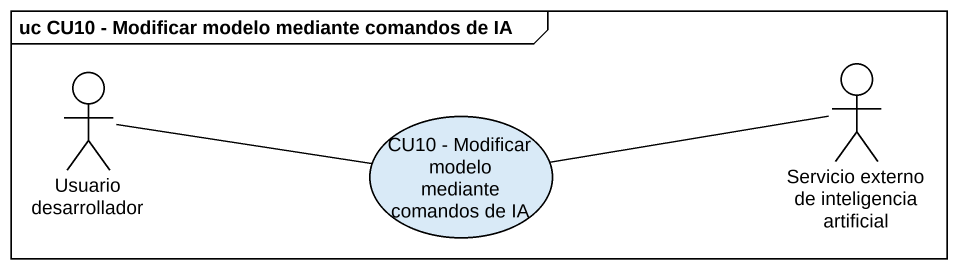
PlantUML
@startuml
mainframe uc CU10 - Modificar modelo mediante comandos de IA
actor "Usuario desarrollador" as Usuario_desarrollador
actor "Servicio externo de inteligencia artificial" as Servicio_externo_de
usecase "CU10 - Modificar modelo mediante comandos de IA" as CU10_Modificar_modelo
Usuario_desarrollador -right- CU10_Modificar_modelo
CU10_Modificar_modelo -right- Servicio_externo_de
@enduml
